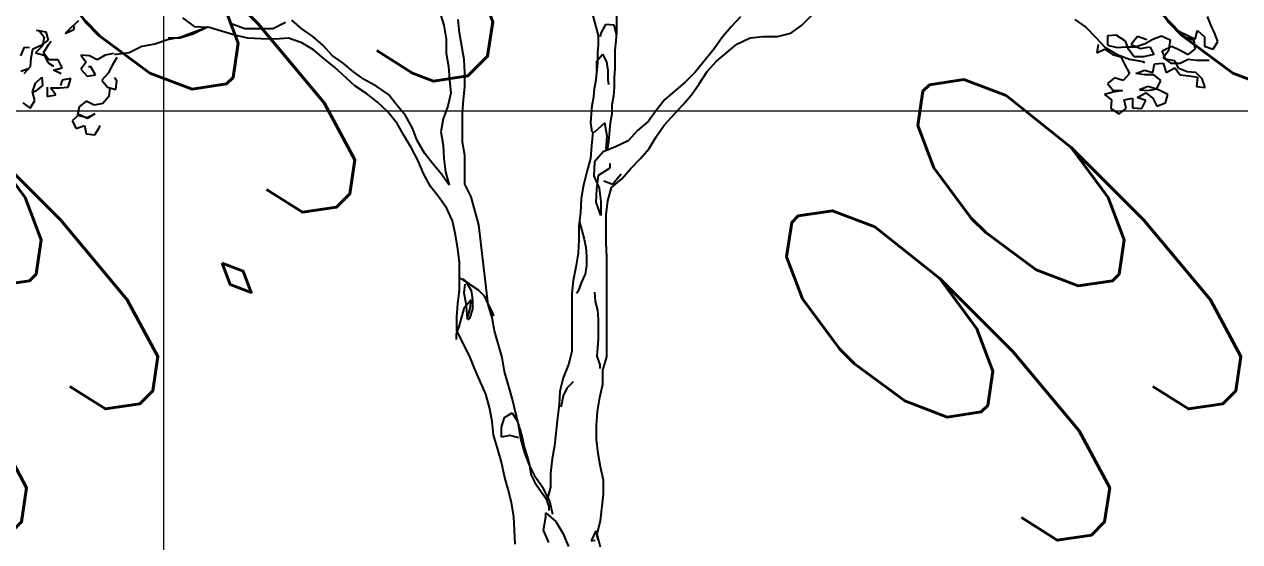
# Model space of a CAD drawing. Header units: millimetres. Extents: x 684983 to 685377, y 990360 to 990509.
# Drawn here: x 685005.756 to 685008.001, y 990443.243 to 990444.199 of the extents above; entities that cross this region are included whole.
import ezdxf

# ---------------------------------------------------------------- set-up
doc = ezdxf.new("R2010")
doc.units = ezdxf.units.MM
doc.layers.add('grid', color=8, linetype='Continuous', lineweight=9)
doc.layers.add('GRID LEVELS', color=7, linetype='Continuous', lineweight=13)
doc.layers.add('TEAK', color=7, linetype='Continuous')
doc.styles.get("Standard").update_dxf_attribs({"font": 'RomanS'})

# ---------------------------------------------------------------- blocks, each defined once
blk = doc.blocks.new('A$C25655A80')
at = {"color": 62}
for p, q in [((-0.5104, 1.1223), (-0.496, 1.1117)), ((0.002, 1.1007), (-0.0067, 1.1324)), ((0.7556, 1.1135), (0.7518, 1.124)), ((-0.6469, 1.1109), (-0.6546, 1.1032)), ((-0.6546, 1.1032), (-0.644, 1.108)), ((-0.6382, 1.1186), (-0.6469, 1.1109)), ((-0.644, 1.108), (-0.6431, 1.1119)), ((-0.4796, 1.1107), (-0.4969, 1.1021)), ((-0.496, 1.1117), (-0.4796, 1.1107)), ((-0.4335, 1.1088), (-0.4489, 1.1146)), ((-0.3989, 1.1087), (-0.4335, 1.1088)), ((-0.3835, 1.1164), (-0.3989, 1.1087)), ((0.0106, 1.1141), (0.0049, 1.1036)), ((0.0212, 1.1132), (0.0106, 1.1141)), ((0.0241, 1.1026), (0.0212, 1.1132)), ((0.7604, 1.1038), (0.7556, 1.1135)), ((-0.6902, 1.1071), (-0.6786, 1.1052)), ((-0.6873, 1.1071), (-0.6806, 1.0984)), ((-0.6758, 1.0946), (-0.6854, 1.0879)), ((-0.6806, 1.0984), (-0.6825, 1.0879)), ((-0.6786, 1.1052), (-0.6758, 1.0946)), ((-0.6748, 1.0898), (-0.6719, 1.0936)), ((-0.5133, 1.0973), (-0.5277, 1.0973)), ((-0.4969, 1.1021), (-0.5133, 1.0973)), ((0.002, 1.0892), (0.002, 1.1007)), ((0.0049, 1.1036), (0.0039, 1.0988)), ((0.6393, 1.1011), (0.6287, 1.1001)), ((0.6287, 1.1001), (0.6287, 1.0886)), ((0.6508, 1.0934), (0.6393, 1.1011)), ((0.6547, 1.0828), (0.6508, 1.0934)), ((0.6653, 1.0991), (0.6576, 1.0895)), ((0.6768, 1.0953), (0.6653, 1.0991)), ((0.6749, 1.0905), (0.6845, 1.0962)), ((0.6845, 1.0962), (0.6951, 1.1001)), ((0.6951, 1.1001), (0.7056, 1.0952)), ((0.7056, 1.0952), (0.7037, 1.0818)), ((0.7162, 1.1058), (0.7268, 1.101)), ((0.7249, 1.0981), (0.7162, 1.1058)), ((0.7354, 1.0942), (0.7249, 1.0981)), ((0.7268, 1.101), (0.7364, 1.0962)), ((0.7364, 1.0837), (0.7354, 1.0942)), ((0.7364, 1.0962), (0.7393, 1.1067)), ((0.7393, 1.1067), (0.7479, 1.099)), ((0.7479, 1.099), (0.7479, 1.0875)), ((0.7585, 1.0837), (0.7643, 1.0933)), ((0.7643, 1.0933), (0.7604, 1.1038)), ((-0.7094, 1.0754), (-0.7046, 1.086)), ((-0.7046, 1.086), (-0.6988, 1.0859)), ((-0.695, 1.0831), (-0.6969, 1.0725)), ((-0.6854, 1.0879), (-0.695, 1.0831)), ((-0.6825, 1.0879), (-0.6911, 1.0792)), ((-0.6911, 1.0792), (-0.6806, 1.0763)), ((-0.6815, 1.0792), (-0.6748, 1.0898)), ((-0.6748, 1.0705), (-0.6815, 1.0792)), ((-0.595, 1.0782), (-0.6056, 1.0763)), ((0, 1.069), (0.0068, 1.0776)), ((0.001, 1.0786), (0.002, 1.0892)), ((0.001, 1.067), (0.001, 1.0786)), ((0.0068, 1.0776), (0.0116, 1.068)), ((0.6172, 1.0896), (0.6153, 1.079)), ((0.6153, 1.079), (0.6249, 1.0838)), ((0.6249, 1.0838), (0.6345, 1.077)), ((0.6287, 1.0886), (0.6403, 1.0857)), ((0.6403, 1.0857), (0.6508, 1.0866)), ((0.6508, 1.0866), (0.6624, 1.0866)), ((0.6614, 1.0741), (0.6547, 1.0828)), ((0.6576, 1.0895), (0.6691, 1.0847)), ((0.6624, 1.0866), (0.6749, 1.0905)), ((0.6691, 1.0847), (0.6806, 1.0866)), ((0.6806, 1.0866), (0.6854, 1.077)), ((0.696, 1.0818), (0.7076, 1.0875)), ((0.6998, 1.0712), (0.696, 1.0818)), ((0.7037, 1.0818), (0.697, 1.0731)), ((0.7076, 1.0875), (0.7172, 1.0827)), ((0.7172, 1.0827), (0.7277, 1.077)), ((0.7277, 1.077), (0.7364, 1.0837)), ((0.7479, 1.0875), (0.7585, 1.0837)), ((-0.6969, 1.0725), (-0.6979, 1.0619)), ((-0.6806, 1.0763), (-0.6758, 1.0667)), ((-0.6758, 1.0667), (-0.6691, 1.0629)), ((-0.6633, 1.0705), (-0.6748, 1.0705)), ((-0.6585, 1.0609), (-0.6633, 1.0705)), ((-0.6354, 1.0763), (-0.6287, 1.0676)), ((-0.6248, 1.0753), (-0.6354, 1.0763)), ((-0.6287, 1.0676), (-0.6354, 1.059)), ((-0.6152, 1.0705), (-0.6248, 1.0753)), ((-0.6056, 1.0763), (-0.6152, 1.0705)), ((-0.597, 1.0637), (-0.6018, 1.0541)), ((-0.5912, 1.0734), (-0.597, 1.0637)), ((-0.001, 1.0459), (0.001, 1.067)), ((0, 1.0574), (0, 1.069)), ((0.0116, 1.068), (0.0135, 1.0574)), ((0.6345, 1.077), (0.6451, 1.0741)), ((0.6451, 1.0741), (0.6499, 1.0645)), ((0.6499, 1.0645), (0.6556, 1.0539)), ((0.6729, 1.0741), (0.6614, 1.0741)), ((0.6854, 1.077), (0.6729, 1.0741)), ((0.6845, 1.0549), (0.6864, 1.0655)), ((0.6864, 1.0655), (0.697, 1.0664)), ((0.697, 1.0731), (0.7066, 1.0664)), ((0.697, 1.0664), (0.7008, 1.0549)), ((0.7114, 1.0693), (0.6998, 1.0712)), ((0.7066, 1.0664), (0.7181, 1.0664)), ((0.7162, 1.0597), (0.7114, 1.0693)), ((0.7181, 1.0664), (0.7277, 1.0712)), ((0.7277, 1.0712), (0.7383, 1.0702)), ((0.7383, 1.0702), (0.7537, 1.0702)), ((-0.6989, 1.06), (-0.7094, 1.0562)), ((-0.6979, 1.0619), (-0.7056, 1.0533)), ((-0.6912, 1.0417), (-0.6835, 1.0494)), ((-0.6835, 1.0494), (-0.6825, 1.0388)), ((-0.6691, 1.058), (-0.6585, 1.0609)), ((-0.6595, 1.0532), (-0.6691, 1.058)), ((-0.6479, 1.0475), (-0.6585, 1.0455)), ((-0.6508, 1.0369), (-0.6479, 1.0475)), ((-0.6354, 1.059), (-0.6277, 1.0503)), ((-0.6277, 1.0503), (-0.6172, 1.0522)), ((-0.6229, 1.0618), (-0.6258, 1.0619)), ((-0.6172, 1.0522), (-0.6229, 1.0618)), ((-0.6018, 1.0541), (-0.6095, 1.0455)), ((-0.5912, 1.0445), (-0.5941, 1.0484)), ((0.0135, 1.0574), (0.0135, 1.0459)), ((0.6373, 1.0482), (0.6287, 1.0415)), ((0.6479, 1.0453), (0.6373, 1.0482)), ((0.6556, 1.0539), (0.6479, 1.0453)), ((0.6633, 1.0539), (0.6739, 1.0578)), ((0.6739, 1.052), (0.6633, 1.0539)), ((0.6739, 1.0578), (0.6845, 1.0549)), ((0.6854, 1.052), (0.6739, 1.052)), ((0.6941, 1.0453), (0.6854, 1.052)), ((0.7008, 1.0549), (0.7114, 1.0606)), ((0.7114, 1.0606), (0.7181, 1.052)), ((0.7267, 1.0558), (0.7162, 1.0597)), ((0.7181, 1.052), (0.7287, 1.051)), ((0.7373, 1.0548), (0.7267, 1.0558)), ((0.7287, 1.051), (0.7392, 1.0491)), ((0.745, 1.0471), (0.7373, 1.0548)), ((0.7392, 1.0491), (0.7383, 1.0375)), ((-0.695, 1.0312), (-0.6912, 1.0417)), ((-0.6825, 1.0388), (-0.6912, 1.0321)), ((-0.6768, 1.0369), (-0.6768, 1.0254)), ((-0.6729, 1.0359), (-0.6614, 1.0359)), ((-0.6662, 1.0273), (-0.6729, 1.0359)), ((-0.6614, 1.0359), (-0.6508, 1.0369)), ((-0.6585, 1.0455), (-0.6604, 1.0388)), ((-0.6095, 1.0455), (-0.6027, 1.0368)), ((-0.6027, 1.0368), (-0.5922, 1.0339)), ((-0.5999, 1.0359), (-0.6008, 1.0253)), ((-0.5922, 1.0339), (-0.5912, 1.0445)), ((-0.0039, 1.0248), (-0.0029, 1.0353)), ((-0.0029, 1.0353), (-0.001, 1.0459)), ((0.0135, 1.0459), (0.0144, 1.0401)), ((0.6287, 1.0415), (0.6354, 1.0328)), ((0.6469, 1.0328), (0.6354, 1.0309)), ((0.6354, 1.0328), (0.6469, 1.0328)), ((0.6787, 1.0376), (0.6681, 1.0337)), ((0.6681, 1.0337), (0.6787, 1.0328)), ((0.6912, 1.0337), (0.6787, 1.0376)), ((0.6787, 1.0328), (0.6892, 1.0347)), ((0.6892, 1.0347), (0.6941, 1.0453)), ((0.7027, 1.0279), (0.6912, 1.0337)), ((0.7383, 1.0375), (0.7488, 1.0366)), ((0.7488, 1.0366), (0.745, 1.0471)), ((-0.7066, 1.0177), (-0.6979, 1.011)), ((-0.6979, 1.011), (-0.6922, 1.0206)), ((-0.6922, 1.0206), (-0.695, 1.0312)), ((-0.6912, 1.0321), (-0.6941, 1.0302)), ((-0.6768, 1.0254), (-0.6662, 1.0273)), ((-0.6287, 1.0196), (-0.6374, 1.0128)), ((-0.6191, 1.0147), (-0.6287, 1.0196)), ((-0.6008, 1.0253), (-0.6085, 1.0167)), ((-0.0058, 1.0142), (-0.0039, 1.0248)), ((0.6354, 1.0309), (0.6248, 1.028)), ((0.6248, 1.028), (0.6335, 1.0213)), ((0.6335, 1.0213), (0.6325, 1.0107)), ((0.6489, 1.0213), (0.6594, 1.0232)), ((0.6517, 1.0107), (0.6489, 1.0213)), ((0.6594, 1.0232), (0.6594, 1.0116)), ((0.6652, 1.0241), (0.6758, 1.0299)), ((0.6758, 1.0203), (0.6652, 1.0241)), ((0.671, 1.0107), (0.6758, 1.0203)), ((0.6758, 1.0299), (0.6844, 1.0232)), ((0.6844, 1.0232), (0.6892, 1.0135)), ((0.6998, 1.0174), (0.7027, 1.0279)), ((-0.6374, 1.0032), (-0.646, 0.9955)), ((-0.6374, 1.0128), (-0.6393, 1.0023)), ((-0.6278, 0.9984), (-0.6374, 1.0032)), ((-0.6182, 1.0042), (-0.6278, 0.9984)), ((-0.6278, 0.9994), (-0.6182, 1.0042)), ((-0.6085, 1.0167), (-0.6191, 1.0147)), ((-0.0077, 0.993), (-0.0058, 1.0142)), ((0.6325, 1.0107), (0.6431, 1.004)), ((0.6431, 1.004), (0.6517, 1.0107)), ((0.6594, 1.0116), (0.671, 1.0107)), ((0.6892, 1.0135), (0.6998, 1.0174)), ((-0.646, 0.9955), (-0.6412, 0.9859)), ((-0.6412, 0.9859), (-0.6307, 0.9898)), ((-0.6393, 1.0023), (-0.6278, 0.9994)), ((-0.6307, 0.9898), (-0.6288, 0.9792)), ((-0.6182, 0.9782), (-0.6124, 0.9878)), ((-0.6124, 0.9878), (-0.6114, 0.9897)), ((-0.0058, 0.9815), (-0.0077, 0.993)), ((-0.6288, 0.9792), (-0.6182, 0.9782))]:
    blk.add_line(p, q, dxfattribs=at)
for p, q in [((-0.1941, 1.1316), (-0.1884, 1.1134)), ((0.0241, 1.1285), (0.0241, 1.1045)), ((0.1769, 1.1236), (0.1654, 1.1111)), ((0.2519, 1.113), (0.2644, 1.1254)), ((-0.4787, 1.1107), (-0.495, 1.105)), ((-0.446, 1.1011), (-0.4787, 1.1107)), ((-0.3633, 1.1087), (-0.3758, 1.1193)), ((-0.3499, 1.0991), (-0.3633, 1.1087)), ((-0.1884, 1.1134), (-0.1855, 1.0961)), ((-0.1691, 1.1037), (-0.171, 1.1201)), ((0.1654, 1.1111), (0.1539, 1.0977)), ((0.2385, 1.1034), (0.2519, 1.113)), ((0.5884, 1.1203), (0.6018, 1.1107)), ((0.6018, 1.1107), (0.6143, 1.0982)), ((-0.5287, 1.0954), (-0.5441, 1.0897)), ((-0.5123, 1.0983), (-0.5287, 1.0954)), ((-0.495, 1.105), (-0.5123, 1.0983)), ((-0.4297, 1.0972), (-0.446, 1.1011)), ((-0.4133, 1.0963), (-0.4297, 1.0972)), ((-0.396, 1.0962), (-0.4133, 1.0963)), ((-0.3797, 1.0972), (-0.396, 1.0962)), ((-0.3633, 1.0914), (-0.3797, 1.0972)), ((-0.3374, 1.0885), (-0.3499, 1.0991)), ((-0.1855, 1.0961), (-0.1855, 1.0788)), ((-0.1634, 1.071), (-0.1691, 1.1037)), ((0.0231, 1.0939), (0.0221, 1.0824)), ((0.0241, 1.1045), (0.0231, 1.0939)), ((0.1539, 1.0977), (0.1442, 1.0842)), ((0.1721, 1.09), (0.1885, 1.0976)), ((0.1885, 1.0976), (0.2048, 1.0995)), ((0.2048, 1.0995), (0.2221, 1.0995)), ((0.2221, 1.0995), (0.2385, 1.1034)), ((0.6143, 1.0982), (0.6258, 1.0857)), ((-0.5758, 1.0791), (-0.5921, 1.0772)), ((-0.5604, 1.0868), (-0.5758, 1.0791)), ((-0.5441, 1.0897), (-0.5604, 1.0868)), ((-0.3489, 1.0827), (-0.3633, 1.0914)), ((-0.3364, 1.0722), (-0.3489, 1.0827)), ((-0.3259, 1.076), (-0.3374, 1.0885)), ((-0.1855, 1.0788), (-0.1826, 1.0624)), ((0.0221, 1.0824), (0.0221, 1.0593)), ((0.1442, 1.0842), (0.1211, 1.0554)), ((0.1471, 1.0688), (0.1721, 1.09)), ((0.6258, 1.0857), (0.6403, 1.077)), ((-0.5921, 1.0772), (-0.5941, 1.0772)), ((-0.323, 1.0616), (-0.3364, 1.0722)), ((-0.3124, 1.0664), (-0.3259, 1.076)), ((-0.2999, 1.0558), (-0.3124, 1.0664)), ((-0.1826, 1.0624), (-0.1817, 1.0461)), ((-0.1625, 1.0547), (-0.1634, 1.071)), ((0.1355, 1.0563), (0.1471, 1.0688)), ((0.6403, 1.077), (0.6556, 1.0713)), ((0.6556, 1.0713), (0.672, 1.0684)), ((0.672, 1.0684), (0.6739, 1.0674)), ((-0.298, 1.0385), (-0.323, 1.0616)), ((-0.2865, 1.0462), (-0.2999, 1.0558)), ((-0.1625, 1.0374), (-0.1625, 1.0547)), ((0.0221, 1.0593), (0.0211, 1.0488)), ((0.0211, 1.0488), (0.0211, 1.0372)), ((0.1211, 1.0554), (0.1086, 1.0429)), ((0.1259, 1.041), (0.1355, 1.0563)), ((-0.2836, 1.0289), (-0.298, 1.0385)), ((-0.2711, 1.0375), (-0.2865, 1.0462)), ((-0.2567, 1.0279), (-0.2711, 1.0375)), ((-0.1817, 1.0461), (-0.1798, 1.0297)), ((-0.1644, 1.0211), (-0.1625, 1.0374)), ((0.0211, 1.0372), (0.0202, 1.0257)), ((0.1086, 1.0429), (0.0836, 1.0218)), ((0.1163, 1.0275), (0.1259, 1.041)), ((-0.2702, 1.0183), (-0.2836, 1.0289)), ((-0.2577, 1.0067), (-0.2702, 1.0183)), ((-0.2461, 1.0144), (-0.2567, 1.0279)), ((-0.1798, 1.0297), (-0.1836, 1.0134)), ((-0.1654, 1.0047), (-0.1644, 1.0211)), ((0.0202, 1.0257), (0.0182, 1.0151)), ((0.0836, 1.0218), (0.073, 1.0083)), ((0.1057, 1.015), (0.1163, 1.0275)), ((-0.2461, 0.9923), (-0.2577, 1.0067)), ((-0.2356, 1.0019), (-0.2461, 1.0144)), ((-0.1836, 1.0134), (-0.1894, 0.998)), ((-0.1654, 0.9691), (-0.1654, 1.0047)), ((0.0182, 1.0036), (0.0163, 0.993)), ((0.0182, 1.0151), (0.0182, 1.0036)), ((0.073, 1.0083), (0.0634, 0.9949)), ((0.0826, 0.9901), (0.1057, 1.015)), ((-0.2375, 0.9769), (-0.2461, 0.9923)), ((-0.2269, 0.9865), (-0.2356, 1.0019)), ((-0.1894, 0.998), (-0.1923, 0.9817)), ((0.0096, 0.993), (-0.0029, 0.9815)), ((0.0124, 0.9767), (0.0096, 0.993)), ((0.0163, 0.993), (0.0143, 0.9699)), ((0.0634, 0.9949), (0.0499, 0.9834)), ((0.073, 0.9757), (0.0826, 0.9901)), ((-0.2289, 0.9625), (-0.2375, 0.9769)), ((-0.2212, 0.9711), (-0.2269, 0.9865)), ((-0.1923, 0.9817), (-0.1895, 0.9653)), ((-0.0049, 0.9815), (-0.0068, 0.9652)), ((-0.0029, 0.9815), (-0.0039, 0.9815)), ((0.0115, 0.9603), (0.0124, 0.9767)), ((0.0499, 0.9834), (0.0384, 0.9709)), ((0.0643, 0.9612), (0.073, 0.9757)), ((-0.2202, 0.9461), (-0.2289, 0.9625)), ((-0.2125, 0.9557), (-0.2212, 0.9711)), ((-0.1895, 0.9653), (-0.1885, 0.949)), ((-0.1625, 0.9528), (-0.1654, 0.9691)), ((-0.0068, 0.9652), (-0.0078, 0.9488)), ((0.023, 0.9632), (0.0076, 0.9574)), ((0.0143, 0.9699), (0.0124, 0.9594)), ((0.0124, 0.9594), (0.0124, 0.9584)), ((0.0384, 0.9709), (0.023, 0.9632)), ((0.0537, 0.9488), (0.0643, 0.9612)), ((-0.2135, 0.9307), (-0.2202, 0.9461)), ((-0.202, 0.9423), (-0.2125, 0.9557)), ((-0.1885, 0.949), (-0.1866, 0.9326)), ((-0.1626, 0.9172), (-0.1625, 0.9528)), ((-0.0078, 0.9488), (-0.0126, 0.9325)), ((-0.003, 0.945), (-0.004, 0.9277)), ((0.0076, 0.9574), (-0.003, 0.945)), ((0.0162, 0.9373), (0.0162, 0.943)), ((0.0412, 0.9363), (0.0537, 0.9488)), ((-0.2049, 0.9144), (-0.2135, 0.9307)), ((-0.1914, 0.9298), (-0.202, 0.9423)), ((-0.1818, 0.9163), (-0.1914, 0.9298)), ((-0.1866, 0.9326), (-0.1818, 0.9163)), ((-0.0126, 0.9325), (-0.0165, 0.9161)), ((-0.0001, 0.9113), (0.0018, 0.9286)), ((0.0018, 0.9286), (0.0162, 0.9373)), ((0.0297, 0.9296), (0.0191, 0.9171)), ((0.0306, 0.9238), (0.0412, 0.9363)), ((-0.1943, 0.9009), (-0.2049, 0.9144)), ((-0.1549, 0.9018), (-0.1626, 0.9172)), ((-0.0165, 0.9161), (-0.0194, 0.8998)), ((-0.004, 0.9277), (0.0028, 0.9123)), ((0.0191, 0.9171), (0.0085, 0.9209)), ((0.0133, 0.8969), (0.0181, 0.9132)), ((0.0181, 0.9132), (0.0306, 0.9238)), ((-0.1847, 0.8875), (-0.1943, 0.9009)), ((-0.1453, 0.8672), (-0.1549, 0.9018)), ((-0.0194, 0.8998), (-0.0203, 0.8825)), ((-0.0011, 0.895), (-0.0001, 0.9113)), ((0.0028, 0.9123), (0.0047, 0.8959)), ((-0.178, 0.8721), (-0.1847, 0.8875)), ((0.0046, 0.8786), (-0.0011, 0.895)), ((0.0047, 0.8959), (0.0046, 0.8786)), ((0.0114, 0.8796), (0.0133, 0.8969)), ((-0.1742, 0.8548), (-0.178, 0.8721)), ((-0.0203, 0.8825), (-0.0223, 0.8662)), ((-0.0213, 0.871), (-0.0156, 0.8498)), ((0.0113, 0.845), (0.0114, 0.8796)), ((-0.1713, 0.8375), (-0.1742, 0.8548)), ((-0.1339, 0.7692), (-0.1453, 0.8672)), ((-0.0223, 0.8662), (-0.0223, 0.8489)), ((-0.0223, 0.8489), (-0.0233, 0.8325)), ((-0.0156, 0.8498), (-0.0137, 0.8392)), ((-0.0137, 0.8392), (-0.0127, 0.8287)), ((0.0123, 0.8277), (0.0113, 0.845)), ((-0.1694, 0.8211), (-0.1713, 0.8375)), ((-0.0233, 0.8325), (-0.0262, 0.8152)), ((-0.0127, 0.8287), (-0.0127, 0.8171)), ((0.0122, 0.7046), (0.0123, 0.8277)), ((-0.1694, 0.7865), (-0.1694, 0.8211)), ((-0.0262, 0.8152), (-0.0291, 0.7989)), ((-0.0127, 0.8171), (-0.0146, 0.8065)), ((-0.1704, 0.8028), (-0.1608, 0.7961)), ((-0.1656, 0.8009), (-0.1569, 0.7942)), ((-0.1627, 0.7942), (-0.1637, 0.7836)), ((-0.1608, 0.7961), (-0.155, 0.7865)), ((-0.1569, 0.7942), (-0.1464, 0.7874)), ((-0.0291, 0.7989), (-0.031, 0.7825)), ((-0.0195, 0.796), (-0.0233, 0.7854)), ((-0.0146, 0.8065), (-0.0195, 0.796)), ((-0.1714, 0.7702), (-0.1694, 0.7865)), ((-0.1637, 0.7836), (-0.1618, 0.773)), ((-0.155, 0.7865), (-0.1531, 0.7749)), ((-0.1464, 0.7874), (-0.1387, 0.7797)), ((-0.1387, 0.7797), (-0.1339, 0.7692)), ((-0.031, 0.7825), (-0.0311, 0.7114)), ((-0.0233, 0.7854), (-0.0252, 0.7825)), ((-0.0031, 0.7844), (-0.0022, 0.7729)), ((-0.1723, 0.7538), (-0.1714, 0.7702)), ((-0.1637, 0.7644), (-0.1695, 0.7432)), ((-0.155, 0.775), (-0.1637, 0.7644)), ((-0.1618, 0.773), (-0.1608, 0.7625)), ((-0.1599, 0.7509), (-0.156, 0.7644)), ((-0.1531, 0.7634), (-0.157, 0.7519)), ((-0.156, 0.7644), (-0.155, 0.775)), ((-0.1531, 0.7749), (-0.1531, 0.7634)), ((-0.1291, 0.7528), (-0.1339, 0.7692)), ((-0.1339, 0.7692), (-0.1291, 0.7595)), ((-0.0022, 0.7729), (0.0007, 0.7623)), ((-0.1724, 0.7365), (-0.1723, 0.7538)), ((-0.1608, 0.7625), (-0.1599, 0.7509)), ((-0.157, 0.7519), (-0.1589, 0.75)), ((-0.1291, 0.7595), (-0.1272, 0.7547)), ((-0.1262, 0.7365), (-0.1291, 0.7528)), ((0.0007, 0.7623), (0.0016, 0.7508)), ((0.0016, 0.7508), (0.0016, 0.7267)), ((-0.1695, 0.7432), (-0.1733, 0.7327)), ((-0.157, 0.7057), (-0.1724, 0.7365)), ((-0.1166, 0.7038), (-0.1262, 0.7365)), ((-0.1733, 0.7327), (-0.1733, 0.7259)), ((0.0016, 0.7267), (-0.0003, 0.7056)), ((-0.1503, 0.6894), (-0.157, 0.7057)), ((-0.1138, 0.6865), (-0.1166, 0.7038)), ((-0.0311, 0.7114), (-0.0349, 0.6951)), ((-0.0003, 0.7056), (0.0035, 0.695)), ((0.0074, 0.6883), (0.0122, 0.7046)), ((-0.1369, 0.6586), (-0.1503, 0.6894)), ((-0.0349, 0.6951), (-0.0417, 0.6787)), ((0.0035, 0.695), (0.0035, 0.6902)), ((-0.1042, 0.6538), (-0.1138, 0.6865)), ((-0.0417, 0.6787), (-0.0455, 0.6624)), ((-0.0292, 0.6739), (-0.0369, 0.6662)), ((0.0073, 0.671), (0.0074, 0.6883)), ((-0.1321, 0.6423), (-0.1369, 0.6586)), ((-0.0455, 0.6624), (-0.0465, 0.646)), ((-0.0369, 0.6662), (-0.0417, 0.6566)), ((0.0035, 0.6546), (0.0073, 0.671)), ((-0.0965, 0.6211), (-0.1042, 0.6538)), ((-0.0465, 0.646), (-0.0485, 0.6297)), ((-0.0436, 0.646), (-0.0446, 0.6432)), ((-0.0417, 0.6566), (-0.0436, 0.646)), ((0.0006, 0.6373), (0.0035, 0.6546)), ((-0.1292, 0.625), (-0.1321, 0.6423)), ((-0.1177, 0.6182), (-0.1138, 0.6298)), ((-0.1138, 0.6298), (-0.1042, 0.6355)), ((-0.1042, 0.6355), (-0.0984, 0.6259)), ((-0.0485, 0.6297), (-0.0523, 0.5951)), ((-0.0004, 0.62), (0.0006, 0.6373)), ((-0.1273, 0.6086), (-0.1292, 0.625)), ((-0.1177, 0.6057), (-0.1177, 0.6182)), ((-0.0984, 0.6259), (-0.0946, 0.6144)), ((-0.0937, 0.6038), (-0.0965, 0.6211)), ((-0.0946, 0.6144), (-0.0917, 0.6038)), ((-0.0004, 0.6027), (-0.0004, 0.62)), ((-0.1225, 0.5923), (-0.1273, 0.6086)), ((-0.1071, 0.6076), (-0.1177, 0.6057)), ((-0.0965, 0.6047), (-0.1071, 0.6076)), ((-0.0889, 0.5865), (-0.0937, 0.6038)), ((-0.0917, 0.6038), (-0.0898, 0.5932)), ((0.0015, 0.5854), (-0.0004, 0.6027)), ((-0.1177, 0.575), (-0.1225, 0.5923)), ((-0.0898, 0.5932), (-0.086, 0.5817)), ((-0.0831, 0.5711), (-0.0889, 0.5865)), ((-0.0523, 0.5951), (-0.0552, 0.5788)), ((0.0044, 0.5691), (0.0015, 0.5854)), ((-0.1139, 0.5577), (-0.1177, 0.575)), ((-0.086, 0.5817), (-0.0831, 0.5711)), ((-0.0754, 0.5557), (-0.0831, 0.5711)), ((-0.0831, 0.5711), (-0.0812, 0.5596)), ((-0.0552, 0.5788), (-0.0572, 0.5615)), ((0.0082, 0.5527), (0.0044, 0.5691)), ((-0.1091, 0.5413), (-0.1139, 0.5577)), ((-0.0812, 0.5596), (-0.0764, 0.5499)), ((-0.0658, 0.5422), (-0.0754, 0.5557)), ((-0.0572, 0.5615), (-0.0572, 0.5441)), ((-0.1053, 0.525), (-0.1091, 0.5413)), ((-0.0764, 0.5499), (-0.0697, 0.5394)), ((-0.0697, 0.5394), (-0.063, 0.5307)), ((-0.0582, 0.5268), (-0.0658, 0.5422)), ((-0.0572, 0.5441), (-0.061, 0.5307)), ((0.0082, 0.5354), (0.0082, 0.5527)), ((-0.1024, 0.5077), (-0.1053, 0.525)), ((-0.063, 0.5307), (-0.0591, 0.5201)), ((-0.0543, 0.5105), (-0.0582, 0.5268)), ((0.0043, 0.5028), (0.0082, 0.5354)), ((-0.063, 0.5124), (-0.0505, 0.5018)), ((-0.063, 0.5076), (-0.063, 0.5124)), ((-0.0591, 0.5201), (-0.0591, 0.5153)), ((-0.1014, 0.4913), (-0.1024, 0.5077)), ((-0.0659, 0.4913), (-0.063, 0.5076)), ((-0.0505, 0.5018), (-0.0419, 0.4874)), ((0.0004, 0.4864), (0.0043, 0.5028)), ((-0.1005, 0.474), (-0.1014, 0.4913)), ((-0.0592, 0.4759), (-0.0659, 0.4913)), ((-0.0419, 0.4874), (-0.0351, 0.4711)), ((-0.0015, 0.4903), (-0.0073, 0.4778)), ((0.0014, 0.4787), (-0.0015, 0.4903)), ((0.0043, 0.4701), (0.0004, 0.4864)), ((-0.0073, 0.4778), (-0.0024, 0.4787))]:
    blk.add_line(p, q)
blk = doc.blocks.new('TR')
blk.add_blockref('A$C25655A80', (0.0192, 0.0148, 1.3453))

msp = doc.modelspace()

# ---------------------------------------------------------------- linework, layer by layer
at = {"layer": 'grid'}
for p, q in [((685006.0136, 990509.1548), (685006.0136, 990377.9235)), ((685085.1957, 990444.0381), (684982.7636, 990444.0381))]:
    msp.add_line(p, q, dxfattribs=at)

# ---------------------------------------------------------------- block references
at = {"layer": 'TEAK', "xscale": 1.5, "yscale": 1.5, "zscale": 1.5}
msp.add_blockref('TR', (685006.785, 990442.505, 99.958), dxfattribs=at)

# ---------------------------------------------------------------- texts
at = {"layer": 'GRID LEVELS', "width": 0.5}
for s, p in [('99.953', (685005.63, 990443.1578, 99.953)), ('99.958', (685007.63, 990443.1578, 99.9582))]:
    msp.add_text(s, height=0.8, rotation=45, dxfattribs=at).set_placement(p)

doc.saveas('drawing.dxf')
